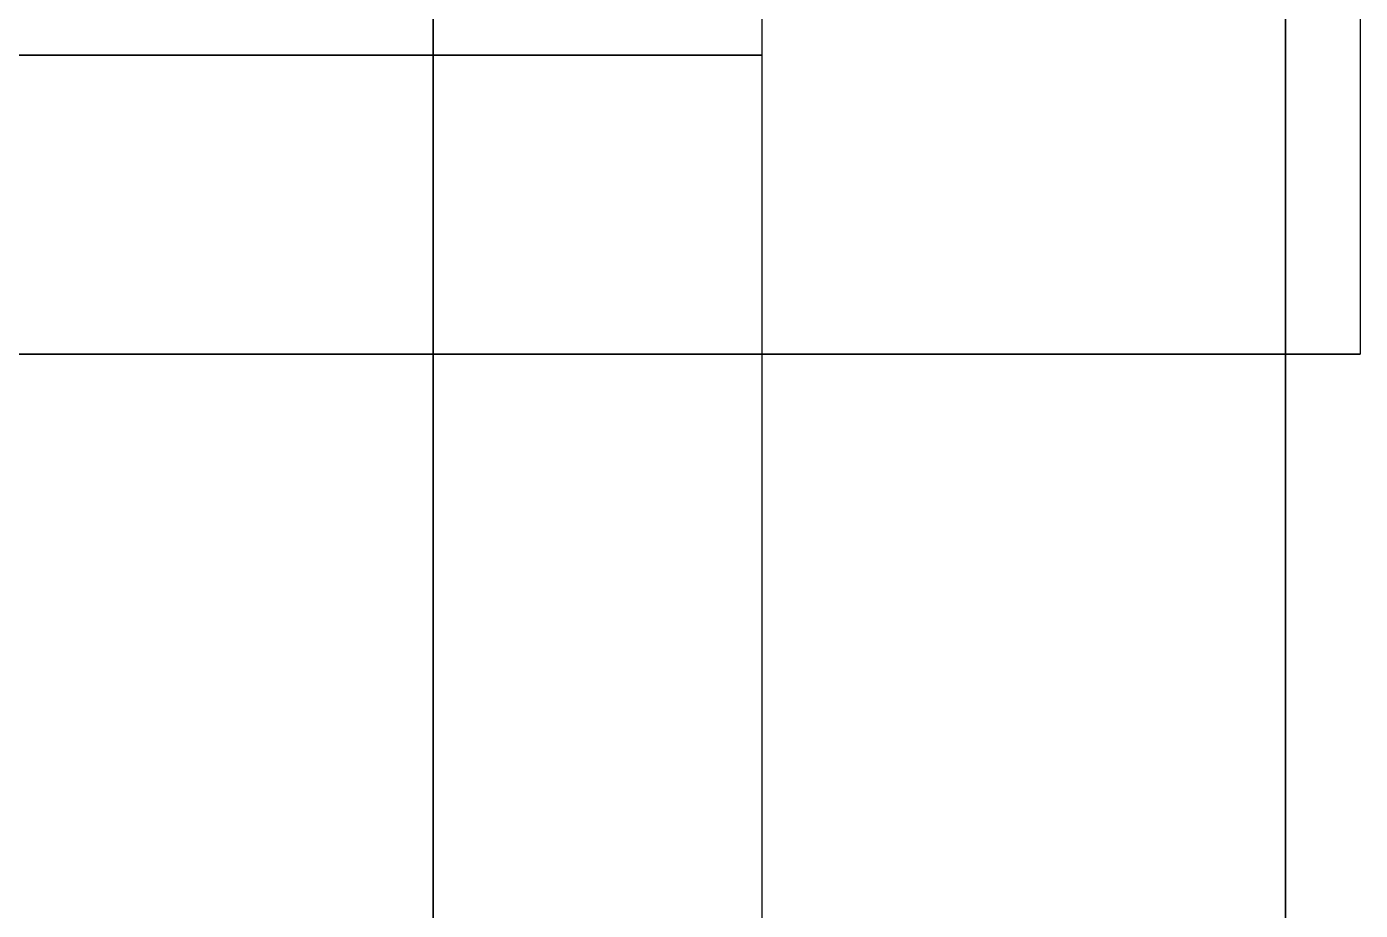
# Model space of a CAD drawing. Header units: centimetres. Extents: x -6.4 to 7.1, y 0 to 33.6.
# Drawn here: x 6.043 to 6.935, y 32.273 to 32.864 of the extents above; entities that cross this region are included whole.
import ezdxf

# ---------------------------------------------------------------- set-up
doc = ezdxf.new("R2010")
doc.units = ezdxf.units.CM
doc.header["$MEASUREMENT"] = 0
for name, color, linetype in [('3. Side rod v3_Sketch1', 7, 'Continuous'), ('3. Side rod v3_Sketch2', 7, 'Continuous'), ('3. Side rod v3_Sketch5', 7, 'Continuous'), ('3. Side rod v3_Sketch6', 7, 'Continuous'), ('3. Side rod v3_Sketch8', 7, 'Continuous'), ('3. Side rod v3_Sketch9', 7, 'Continuous'), ('4. Back Panel v6_Sketch1', 7, 'Continuous'), ('4. Back Panel v6_Sketch11', 7, 'Continuous'), ('4. Back Panel v6_Sketch12', 7, 'Continuous'), ('4. Back Panel v6_Sketch13', 7, 'Continuous'), ('4. Back Panel v6_Sketch14', 7, 'Continuous'), ('4. Back Panel v6_Sketch15', 7, 'Continuous'), ('4. Back Panel v6_Sketch17', 7, 'Continuous'), ('4. Back Panel v6_Sketch19', 7, 'Continuous'), ('4. Back Panel v6_Sketch2', 7, 'Continuous'), ('4. Back Panel v6_Sketch20', 7, 'Continuous'), ('4. Back Panel v6_Sketch23', 7, 'Continuous'), ('4. Back Panel v6_Sketch24', 7, 'Continuous'), ('4. Back Panel v6_Sketch25', 7, 'Continuous'), ('4. Back Panel v6_Sketch26', 7, 'Continuous'), ('4. Back Panel v6_Sketch29', 7, 'Continuous'), ('4. Back Panel v6_Sketch3', 7, 'Continuous'), ('4. Back Panel v6_Sketch6', 7, 'Continuous'), ('4. Back Panel v6_Sketch7', 7, 'Continuous'), ('4. Back Panel v6_Sketch8', 7, 'Continuous'), ('4. Back Panel v6_Sketch9', 7, 'Continuous')]:
    doc.layers.add(name, color=color, linetype=linetype)

# ---------------------------------------------------------------- blocks, each defined once
blk = doc.blocks.new('4.BackPanelv6')
at = {"layer": '4. Back Panel v6_Sketch1'}
for p, q in [((6.55, 0, -10.8), (-6.55, 0, 10.8)), ((-6.55, 0, -10.8), (6.55, 0, 10.8)), ((6.55, 0, 10.8), (-6.55, 0, 10.8)), ((-6.55, 0, -10.8), (6.55, 0, -10.8)), ((6.55, 0, -10.8), (6.55, 0, 10.8))]:
    blk.add_line(p, q, dxfattribs=at)
at = {"layer": '4. Back Panel v6_Sketch11'}
for p, q in [((4.46, 0.2, 4.72), (5.93, 0.2, 4.72)), ((5.93, 0.2, -7.56), (4.46, 0.2, -7.56)), ((5.20812, 0.2, -10.16892), (5.94387, 0.2, -9.45898)), ((6, 0.2, -9.3595), (6, 0.2, -7.64284)), ((6, 0.2, 4.72), (6, 0.2, 6.35)), ((6, 0.2, 6.35), (6.15, 0.2, 6.5)), ((6.02287, 0.2, 4.69713), (6, 0.2, 4.72)), ((6.005, 0.2, -7.5984), (6.005, 0.2, -7.56)), ((6.005, 0.2, -7.56), (6.01796, 0.2, -7.56)), ((6.15, 0.2, 6.5), (6.15, 0.2, 7.0275))]:
    blk.add_line(p, q, dxfattribs=at)
at = {"layer": '4. Back Panel v6_Sketch11', "extrusion": (0, -1, 0)}
for centre, radius, start, end in [((5.8125, 7.0275, -0.2), 0.3375, 180, 0), ((5.93, -7.36, -0.2), 0.2, 270, 301.50857), ((5.93, 4.52, -0.2), 0.2, 62.33208, 90), ((5.805, -9.31506, -0.2), 0.2, 313.97697, 347.16143), ((6.2, -7.64284, -0.2), 0.2, 167.16143, 180), ((6.2, -7.64284, -0.2), 0.2, 145.82991, 155.5302)]:
    blk.add_arc(centre, radius, start, end, dxfattribs=at)
at = {"layer": '4. Back Panel v6_Sketch12'}
for p, q in [((-6.55, 0, -10.8), (6.55, 0, -10.8)), ((6.55, 0, 10.8), (-6.55, 0, 10.8)), ((5.94387, 0, -9.45898), (5.20812, 0, -10.16892)), ((6, 0, 4.72), (6.02287, 0, 4.69713)), ((6, 0, 6.35), (6, 0, 4.72)), ((6.15, 0, 6.5), (6, 0, 6.35)), ((6, 0, -7.64284), (6, 0, -9.3595)), ((6.01796, 0, -7.56), (6.005, 0, -7.56)), ((6.005, 0, -7.56), (6.005, 0, -7.5984)), ((6.13, 0, 4.52), (6.13, 0, -7.36)), ((6.15, 0, 7.6625), (6.15, 0, 6.5)), ((6.55, 0, -10.8), (6.55, 0, 10.8))]:
    blk.add_line(p, q, dxfattribs=at)
at = {"layer": '4. Back Panel v6_Sketch12', "extrusion": (0, -1, 0)}
for centre, radius, start, end in [((5.8125, 7.6625), 0.3375, 0, 180), ((6.036, 10.507), 0.12645, 40.73783, 139.26217), ((5.805, -9.31506), 0.2, 313.97697, 347.16143), ((6.036, 10.507), 0.1543, 255.03244, 284.96756), ((6.2, -7.64284), 0.2, 167.16143, 180), ((6.2, -7.64284), 0.2, 145.82991, 155.5302), ((5.93, 4.52), 0.2, 0, 62.33208), ((5.93, -7.36), 0.2, 301.50857, 360)]:
    blk.add_arc(centre, radius, start, end, dxfattribs=at)
at = {"layer": '4. Back Panel v6_Sketch12'}
for points, knots in [([(5.99615, 0, 10.35794), (5.97766, 0, 10.36469), (5.96065, 0, 10.37493), (5.93211, 0, 10.40099), (5.92068, 0, 10.41635), (5.90476, 0, 10.45004), (5.90019, 0, 10.46792), (5.89833, 0, 10.50374), (5.9008, 0, 10.52132), (5.9101, 0, 10.54782), (5.91475, 0, 10.55728), (5.9261, 0, 10.57465), (5.9327, 0, 10.58253), (5.94019, 0, 10.58952)], [0, 0, 0, 0, 0.0590387, 0.0590387, 0.1160334, 0.1160334, 0.1709834, 0.1709834, 0.2238878, 0.2238878, 0.2555052, 0.2555052, 0.2863474, 0.2863474, 0.2863474, 0.2863474]), ([(6.13181, 0, 10.58952), (6.14402, 0, 10.57812), (6.15384, 0, 10.5644), (6.16807, 0, 10.5334), (6.17211, 0, 10.5163), (6.17357, 0, 10.48082), (6.17071, 0, 10.46277), (6.15812, 0, 10.42809), (6.14826, 0, 10.41188), (6.12756, 0, 10.38908), (6.11844, 0, 10.38123), (6.09832, 0, 10.36771), (6.08736, 0, 10.36214), (6.07585, 0, 10.35794)], [0, 0, 0, 0, 0.050111, 0.050111, 0.1022615, 0.1022615, 0.1564505, 0.1564505, 0.2126771, 0.2126771, 0.2485205, 0.2485205, 0.2851428, 0.2851428, 0.2851428, 0.2851428])]:
    blk.add_open_spline(points, degree=3, knots=knots, dxfattribs=at)
at = {"layer": '4. Back Panel v6_Sketch13'}
for p, q in [((5.93, 0.2, -7.56), (4.46, 0.2, -7.56)), ((4.46, 0.2, 4.72), (5.93, 0.2, 4.72)), ((5.20812, 0.2, -10.16892), (5.94387, 0.2, -9.45898)), ((6, 0.2, -9.3595), (6, 0.2, -7.64284)), ((6.02287, 0.2, 4.69713), (6, 0.2, 4.72)), ((6, 0.2, 6.35), (6.15, 0.2, 6.5)), ((6, 0.2, 4.72), (6, 0.2, 6.35)), ((6.005, 0.2, -7.56), (6.01796, 0.2, -7.56)), ((6.005, 0.2, -7.5984), (6.005, 0.2, -7.56)), ((6.15, 0.2, 6.5), (6.15, 0.2, 7.0275))]:
    blk.add_line(p, q, dxfattribs=at)
at = {"layer": '4. Back Panel v6_Sketch13', "extrusion": (0, -1, 0)}
for centre, radius, start, end in [((5.8125, 7.0275, -0.2), 0.3375, 180, 0), ((5.93, -7.36, -0.2), 0.2, 270, 301.50857), ((5.93, 4.52, -0.2), 0.2, 62.33208, 90), ((5.805, -9.31506, -0.2), 0.2, 313.97697, 347.16143), ((6.2, -7.64284, -0.2), 0.2, 167.16143, 180), ((6.2, -7.64284, -0.2), 0.2, 145.82991, 155.5302)]:
    blk.add_arc(centre, radius, start, end, dxfattribs=at)
at = {"layer": '4. Back Panel v6_Sketch14'}
for p, q in [((6.55, 0, 10.8), (-6.55, 0, 10.8)), ((-6.55, 0, -10.8), (6.55, 0, -10.8)), ((5.94387, 0, -9.45898), (5.20812, 0, -10.16892)), ((6, 0, 6.35), (6, 0, 4.72)), ((6.15, 0, 6.5), (6, 0, 6.35)), ((6, 0, 4.72), (6.02287, 0, 4.69713)), ((6, 0, -7.64284), (6, 0, -9.3595)), ((6.005, 0, -7.56), (6.005, 0, -7.5984)), ((6.01796, 0, -7.56), (6.005, 0, -7.56)), ((6.13, 0, 4.52), (6.13, 0, -7.36)), ((6.15, 0, 7.6625), (6.15, 0, 6.5)), ((6.55, 0, -10.8), (6.55, 0, 10.8))]:
    blk.add_line(p, q, dxfattribs=at)
at = {"layer": '4. Back Panel v6_Sketch14', "extrusion": (0, -1, 0)}
for centre, radius, start, end in [((5.8125, 7.6625), 0.3375, 0, 180), ((6.036, 10.507), 0.12645, 40.73783, 139.26217), ((5.805, -9.31506), 0.2, 313.97697, 347.16143), ((6.036, 10.507), 0.1543, 255.03244, 284.96756), ((6.2, -7.64284), 0.2, 167.16143, 180), ((6.2, -7.64284), 0.2, 145.82991, 155.5302), ((5.93, 4.52), 0.2, 0, 62.33208), ((5.93, -7.36), 0.2, 301.50857, 360)]:
    blk.add_arc(centre, radius, start, end, dxfattribs=at)
at = {"layer": '4. Back Panel v6_Sketch14'}
for points, knots in [([(5.99615, 0, 10.35794), (5.97766, 0, 10.36469), (5.96065, 0, 10.37493), (5.93211, 0, 10.40099), (5.92068, 0, 10.41635), (5.90476, 0, 10.45004), (5.90019, 0, 10.46792), (5.89833, 0, 10.50374), (5.9008, 0, 10.52132), (5.9101, 0, 10.54782), (5.91475, 0, 10.55728), (5.9261, 0, 10.57465), (5.9327, 0, 10.58253), (5.94019, 0, 10.58952)], [0, 0, 0, 0, 0.0590387, 0.0590387, 0.1160334, 0.1160334, 0.1709834, 0.1709834, 0.2238878, 0.2238878, 0.2555052, 0.2555052, 0.2863474, 0.2863474, 0.2863474, 0.2863474]), ([(6.13181, 0, 10.58952), (6.14402, 0, 10.57812), (6.15384, 0, 10.5644), (6.16807, 0, 10.5334), (6.17211, 0, 10.5163), (6.17357, 0, 10.48082), (6.17071, 0, 10.46277), (6.15812, 0, 10.42809), (6.14826, 0, 10.41188), (6.12756, 0, 10.38908), (6.11844, 0, 10.38123), (6.09832, 0, 10.36771), (6.08736, 0, 10.36214), (6.07585, 0, 10.35794)], [0, 0, 0, 0, 0.050111, 0.050111, 0.1022615, 0.1022615, 0.1564505, 0.1564505, 0.2126771, 0.2126771, 0.2485205, 0.2485205, 0.2851428, 0.2851428, 0.2851428, 0.2851428])]:
    blk.add_open_spline(points, degree=3, knots=knots, dxfattribs=at)
at = {"layer": '4. Back Panel v6_Sketch15'}
for p, q in [((5.93, 0.2, -7.56), (4.46, 0.2, -7.56)), ((4.46, 0.2, 4.72), (5.93, 0.2, 4.72)), ((5.20812, 0.2, -10.16892), (5.94387, 0.2, -9.45898)), ((6, 0.2, -9.3595), (6, 0.2, -7.64284)), ((6, 0.2, 6.35), (6.15, 0.2, 6.5)), ((6, 0.2, 4.72), (6, 0.2, 6.35)), ((6.02287, 0.2, 4.69713), (6, 0.2, 4.72)), ((6.005, 0.2, -7.56), (6.01796, 0.2, -7.56)), ((6.005, 0.2, -7.5984), (6.005, 0.2, -7.56)), ((6.15, 0.2, 6.5), (6.15, 0.2, 7.0275))]:
    blk.add_line(p, q, dxfattribs=at)
at = {"layer": '4. Back Panel v6_Sketch15', "extrusion": (0, -1, 0)}
for centre, radius, start, end in [((5.8125, 7.0275, -0.2), 0.3375, 180, 0), ((5.93, -7.36, -0.2), 0.2, 270, 301.50857), ((5.93, 4.52, -0.2), 0.2, 62.33208, 90), ((5.805, -9.31506, -0.2), 0.2, 313.97697, 347.16143), ((6.2, -7.64284, -0.2), 0.2, 167.16143, 180), ((6.2, -7.64284, -0.2), 0.2, 145.82991, 155.5302)]:
    blk.add_arc(centre, radius, start, end, dxfattribs=at)
at = {"layer": '4. Back Panel v6_Sketch17'}
for p, q in [((5.93, 0.2, -7.56), (4.46, 0.2, -7.56)), ((4.46, 0.2, 4.72), (5.93, 0.2, 4.72)), ((5.20812, 0.2, -10.16892), (5.94387, 0.2, -9.45898)), ((6, 0.2, -9.3595), (6, 0.2, -7.64284)), ((6, 0.2, 4.72), (6, 0.2, 6.35)), ((6, 0.2, 6.35), (6.15, 0.2, 6.5)), ((6.02287, 0.2, 4.69713), (6, 0.2, 4.72)), ((6.005, 0.2, -7.5984), (6.005, 0.2, -7.56)), ((6.005, 0.2, -7.56), (6.01796, 0.2, -7.56)), ((6.15, 0.2, 6.5), (6.15, 0.2, 7.0275))]:
    blk.add_line(p, q, dxfattribs=at)
at = {"layer": '4. Back Panel v6_Sketch17', "extrusion": (0, -1, 0)}
for centre, radius, start, end in [((5.8125, 7.0275, -0.2), 0.3375, 180, 0), ((5.93, -7.36, -0.2), 0.2, 270, 301.50857), ((5.93, 4.52, -0.2), 0.2, 62.33208, 90), ((5.805, -9.31506, -0.2), 0.2, 313.97697, 347.16143), ((6.2, -7.64284, -0.2), 0.2, 167.16143, 180), ((6.2, -7.64284, -0.2), 0.2, 145.82991, 155.5302)]:
    blk.add_arc(centre, radius, start, end, dxfattribs=at)
at = {"layer": '4. Back Panel v6_Sketch19'}
for p, q in [((5.93, 0.2, -7.56), (4.46, 0.2, -7.56)), ((4.46, 0.2, 4.72), (5.93, 0.2, 4.72)), ((5.20812, 0.2, -10.16892), (5.94387, 0.2, -9.45898)), ((6.02287, 0.2, 4.69713), (6, 0.2, 4.72)), ((6, 0.2, 6.35), (6.15, 0.2, 6.5)), ((6, 0.2, -9.3595), (6, 0.2, -7.64284)), ((6, 0.2, 4.72), (6, 0.2, 6.35)), ((6.005, 0.2, -7.5984), (6.005, 0.2, -7.56)), ((6.005, 0.2, -7.56), (6.01796, 0.2, -7.56)), ((6.15, 0.2, 6.5), (6.15, 0.2, 7.0275))]:
    blk.add_line(p, q, dxfattribs=at)
at = {"layer": '4. Back Panel v6_Sketch19', "extrusion": (0, -1, 0)}
for centre, radius, start, end in [((5.8125, 7.0275, -0.2), 0.3375, 180, 0), ((5.93, -7.36, -0.2), 0.2, 270, 301.50857), ((5.93, 4.52, -0.2), 0.2, 62.33208, 90), ((5.805, -9.31506, -0.2), 0.2, 313.97697, 347.16143), ((6.2, -7.64284, -0.2), 0.2, 167.16143, 180), ((6.2, -7.64284, -0.2), 0.2, 145.82991, 155.5302)]:
    blk.add_arc(centre, radius, start, end, dxfattribs=at)
at = {"layer": '4. Back Panel v6_Sketch2'}
for p, q in [((-6.55, 0, -10.8), (6.55, 0, -10.8)), ((-6.55, 0, 10.8), (6.55, 0, 10.8)), ((6.55, 0, 10.8), (-6.55, 0, 10.8)), ((-6.55, 0, -10.8), (6.55, 0, -10.8)), ((6.55, 0, 6.52), (-4.98, 0, 6.52)), ((6.55, 0, -9.36), (-4.98, 0, -9.36)), ((6.55, 0, 10.8), (4.26, 0, 10.8)), ((6.55, 0, -10.8), (4.26, 0, -10.8)), ((4.46, 0, -7.56), (5.93, 0, -7.56)), ((4.46, 0, 4.72), (5.93, 0, 4.72)), ((6.13, 0, 10.8), (6.55, 0, 10.8)), ((6.13, 0, -7.36), (6.13, 0, 4.52)), ((6.55, 0, -10.8), (6.13, 0, -10.8)), ((6.55, 0, -7.56), (6.55, 0, -10.8)), ((6.55, 0, 4.72), (6.55, 0, 10.8)), ((6.55, 0, 10.8), (6.55, 0, -10.8)), ((6.55, 0, -10.8), (6.55, 0, 10.8)), ((6.55, 0, -10.8), (6.55, 0, -9.36)), ((6.55, 0, 10.8), (6.55, 0, 6.52))]:
    blk.add_line(p, q, dxfattribs=at)
at = {"layer": '4. Back Panel v6_Sketch2', "extrusion": (0, -1, 0)}
for centre, start, end in [((5.93, -7.36), 270, 360), ((5.93, 4.52), 0, 90)]:
    blk.add_arc(centre, 0.2, start, end, dxfattribs=at)
at = {"layer": '4. Back Panel v6_Sketch20'}
for p, q in [((0.5148, 0.2, 6.867), (6.15, 0.2, 6.867)), ((5.93, 0.2, -7.56), (4.46, 0.2, -7.56)), ((4.46, 0.2, 4.72), (5.93, 0.2, 4.72)), ((6.15, 0.2, 6.867), (4.814, 0.2, 6.867)), ((5.20812, 0.2, -10.16892), (5.94387, 0.2, -9.45898)), ((6, 0.2, -9.3595), (6, 0.2, -7.64284)), ((6, 0.2, 4.72), (6, 0.2, 6.35)), ((6.02287, 0.2, 4.69713), (6, 0.2, 4.72)), ((6, 0.2, 6.35), (6.15, 0.2, 6.5)), ((6.005, 0.2, -7.5984), (6.005, 0.2, -7.56)), ((6.005, 0.2, -7.56), (6.01796, 0.2, -7.56)), ((6.15, 0.2, 6.5), (6.15, 0.2, 7.0275))]:
    blk.add_line(p, q, dxfattribs=at)
at = {"layer": '4. Back Panel v6_Sketch20', "extrusion": (0, -1, 0)}
for centre, radius, start, end in [((5.8125, 7.0275, -0.2), 0.3375, 180, 0), ((5.93, -7.36, -0.2), 0.2, 270, 301.50857), ((5.93, 4.52, -0.2), 0.2, 62.33208, 90), ((5.805, -9.31506, -0.2), 0.2, 313.97697, 347.16143), ((6.2, -7.64284, -0.2), 0.2, 167.16143, 180), ((6.2, -7.64284, -0.2), 0.2, 145.82991, 155.5302)]:
    blk.add_arc(centre, radius, start, end, dxfattribs=at)
at = {"layer": '4. Back Panel v6_Sketch23'}
for p, q in [((4.46, 0.2, 4.72), (5.93, 0.2, 4.72)), ((5.93, 0.2, -7.56), (4.46, 0.2, -7.56)), ((5.20812, 0.2, -10.16892), (5.94387, 0.2, -9.45898)), ((6, 0.2, 6.35), (6.15, 0.2, 6.5)), ((6.02287, 0.2, 4.69713), (6, 0.2, 4.72)), ((6, 0.2, 4.72), (6, 0.2, 6.35)), ((6, 0.2, -9.3595), (6, 0.2, -7.64284)), ((6.005, 0.2, -7.56), (6.01796, 0.2, -7.56)), ((6.005, 0.2, -7.5984), (6.005, 0.2, -7.56)), ((6.15, 0.2, 6.5), (6.15, 0.2, 7.0275))]:
    blk.add_line(p, q, dxfattribs=at)
at = {"layer": '4. Back Panel v6_Sketch23', "extrusion": (0, -1, 0)}
for centre, radius, start, end in [((5.8125, 7.0275, -0.2), 0.3375, 180, 0), ((5.93, 4.52, -0.2), 0.2, 62.33208, 90), ((5.93, -7.36, -0.2), 0.2, 270, 301.50857), ((5.805, -9.31506, -0.2), 0.2, 313.97697, 347.16143), ((6.2, -7.64284, -0.2), 0.2, 167.16143, 180), ((6.2, -7.64284, -0.2), 0.2, 145.82991, 155.5302)]:
    blk.add_arc(centre, radius, start, end, dxfattribs=at)
at = {"layer": '4. Back Panel v6_Sketch24'}
for p, q in [((5.93, 0.2, -7.56), (4.46, 0.2, -7.56)), ((4.46, 0.2, 4.72), (5.93, 0.2, 4.72)), ((5.20812, 0.2, -10.16892), (5.94387, 0.2, -9.45898)), ((6, 0.2, -9.3595), (6, 0.2, -7.64284)), ((6, 0.2, 6.35), (6.15, 0.2, 6.5)), ((6, 0.2, 4.72), (6, 0.2, 6.35)), ((6.02287, 0.2, 4.69713), (6, 0.2, 4.72)), ((6.005, 0.2, -7.5984), (6.005, 0.2, -7.56)), ((6.005, 0.2, -7.56), (6.01796, 0.2, -7.56)), ((6.15, 0.2, 6.5), (6.15, 0.2, 7.0275))]:
    blk.add_line(p, q, dxfattribs=at)
at = {"layer": '4. Back Panel v6_Sketch24', "extrusion": (0, -1, 0)}
for centre, radius, start, end in [((5.8125, 7.0275, -0.2), 0.3375, 180, 0), ((5.93, -7.36, -0.2), 0.2, 270, 301.50857), ((5.93, 4.52, -0.2), 0.2, 62.33208, 90), ((5.805, -9.31506, -0.2), 0.2, 313.97697, 347.16143), ((6.2, -7.64284, -0.2), 0.2, 167.16143, 180), ((6.2, -7.64284, -0.2), 0.2, 145.82991, 155.5302)]:
    blk.add_arc(centre, radius, start, end, dxfattribs=at)
at = {"layer": '4. Back Panel v6_Sketch25'}
for p, q in [((5.93, 0.2, -7.56), (4.46, 0.2, -7.56)), ((4.46, 0.2, 4.72), (5.93, 0.2, 4.72)), ((5.20812, 0.2, -10.16892), (5.94387, 0.2, -9.45898)), ((6, 0.2, -9.3595), (6, 0.2, -7.64284)), ((6.02287, 0.2, 4.69713), (6, 0.2, 4.72)), ((6, 0.2, 6.35), (6.15, 0.2, 6.5)), ((6, 0.2, 4.72), (6, 0.2, 6.35)), ((6.005, 0.2, -7.56), (6.01796, 0.2, -7.56)), ((6.005, 0.2, -7.5984), (6.005, 0.2, -7.56)), ((6.15, 0.2, 6.5), (6.15, 0.2, 7.0275))]:
    blk.add_line(p, q, dxfattribs=at)
at = {"layer": '4. Back Panel v6_Sketch25', "extrusion": (0, -1, 0)}
for centre, radius, start, end in [((5.8125, 7.0275, -0.2), 0.3375, 180, 0), ((5.93, -7.36, -0.2), 0.2, 270, 301.50857), ((5.93, 4.52, -0.2), 0.2, 62.33208, 90), ((5.805, -9.31506, -0.2), 0.2, 313.97697, 347.16143), ((6.2, -7.64284, -0.2), 0.2, 167.16143, 180), ((6.2, -7.64284, -0.2), 0.2, 145.82991, 155.5302)]:
    blk.add_arc(centre, radius, start, end, dxfattribs=at)
at = {"layer": '4. Back Panel v6_Sketch26'}
for p, q in [((5.93, 0.2, -7.56), (4.46, 0.2, -7.56)), ((4.46, 0.2, 4.72), (5.93, 0.2, 4.72)), ((5.20812, 0.2, -10.16892), (5.94387, 0.2, -9.45898)), ((6.02287, 0.2, 4.69713), (6, 0.2, 4.72)), ((6, 0.2, 4.72), (6, 0.2, 6.35)), ((6, 0.2, 6.35), (6.15, 0.2, 6.5)), ((6, 0.2, -9.3595), (6, 0.2, -7.64284)), ((6.005, 0.2, -7.5984), (6.005, 0.2, -7.56)), ((6.005, 0.2, -7.56), (6.01796, 0.2, -7.56)), ((6.15, 0.2, 6.5), (6.15, 0.2, 7.0275))]:
    blk.add_line(p, q, dxfattribs=at)
at = {"layer": '4. Back Panel v6_Sketch26', "extrusion": (0, -1, 0)}
for centre, radius, start, end in [((5.8125, 7.0275, -0.2), 0.3375, 180, 0), ((5.93, -7.36, -0.2), 0.2, 270, 301.50857), ((5.93, 4.52, -0.2), 0.2, 62.33208, 90), ((5.805, -9.31506, -0.2), 0.2, 313.97697, 347.16143), ((6.2, -7.64284, -0.2), 0.2, 167.16143, 180), ((6.2, -7.64284, -0.2), 0.2, 145.82991, 155.5302)]:
    blk.add_arc(centre, radius, start, end, dxfattribs=at)
at = {"layer": '4. Back Panel v6_Sketch29'}
for p, q in [((6.55, 0.8, -10.8), (6.55, 0, -10.8)), ((6.55, 0.8, -10.8), (6.55, 0, -10.8)), ((6.55, 0, -10.8), (-6.55, 0, -10.8)), ((6.55, 0, -10.8), (5.05, 0, -10.8))]:
    blk.add_line(p, q, dxfattribs=at)
at = {"layer": '4. Back Panel v6_Sketch3'}
for p, q in [((6.55, 0, 10.8), (-6.55, 0, 10.8)), ((-6.55, 0, 6.52), (6.55, 0, 6.52)), ((-6.55, 0, 10.8), (6.55, 0, 10.8)), ((-6.55, 0, -10.8), (6.55, 0, -10.8)), ((6.55, 0, 10.8), (3, 0, 10.8)), ((3, 0, 6.52), (6.55, 0, 6.52)), ((4.46, 0, 4.72), (5.93, 0, 4.72)), ((5.93, 0, -7.56), (4.46, 0, -7.56)), ((6.13, 0, 4.52), (6.13, 0, -7.36)), ((6.55, 0, 6.52), (6.55, 0, 10.8)), ((6.55, 0, 6.52), (6.55, 0, 7.7)), ((6.55, 0, -10.8), (6.55, 0, 10.8)), ((6.55, 0, 10.8), (6.55, 0, 10.35))]:
    blk.add_line(p, q, dxfattribs=at)
at = {"layer": '4. Back Panel v6_Sketch3', "extrusion": (0, -1, 0)}
for centre, start, end in [((5.93, 4.52), 0, 90), ((5.93, -7.36), 270, 360)]:
    blk.add_arc(centre, 0.2, start, end, dxfattribs=at)
at = {"layer": '4. Back Panel v6_Sketch6'}
for p, q in [((6.55, 0, 10.8), (-6.55, 0, 10.8)), ((-6.55, 0, -10.8), (6.55, 0, -10.8)), ((5.93, 0, -7.56), (4.46, 0, -7.56)), ((4.46, 0, 4.72), (5.93, 0, 4.72)), ((6.55, 0, 10.8), (5.382, 0, 10.8)), ((5.382, 0, 9.777), (6.55, 0, 9.777)), ((6.13, 0, 4.52), (6.13, 0, -7.36)), ((6.55, 0, -10.8), (6.55, 0, 10.8)), ((6.55, 0, 9.777), (6.55, 0, 10.8))]:
    blk.add_line(p, q, dxfattribs=at)
at = {"layer": '4. Back Panel v6_Sketch6', "extrusion": (0, -1, 0)}
for centre, start, end in [((5.93, -7.36), 270, 360), ((5.93, 4.52), 0, 90)]:
    blk.add_arc(centre, 0.2, start, end, dxfattribs=at)
at = {"layer": '4. Back Panel v6_Sketch7'}
for p, q in [((6.55, 0, 10.8), (-6.55, 0, 10.8)), ((-6.55, 0, -10.8), (6.55, 0, -10.8)), ((4.46, 0, 4.72), (5.93, 0, 4.72)), ((5.93, 0, -7.56), (4.46, 0, -7.56)), ((6.186, 0, 10.657), (6.036, 0, 10.657)), ((6.036, 0, 10.507), (6.186, 0, 10.507)), ((6.036, 0, 10.657), (6.036, 0, 10.507)), ((6.13, 0, 4.52), (6.13, 0, -7.36)), ((6.55, 0, 10.8), (6.186, 0, 10.8)), ((6.186, 0, 10.8), (6.186, 0, 10.657)), ((6.186, 0, 10.657), (6.55, 0, 10.657)), ((6.186, 0, 10.507), (6.186, 0, 10.657)), ((6.55, 0, 10.657), (6.55, 0, 10.8)), ((6.55, 0, -10.8), (6.55, 0, 10.8))]:
    blk.add_line(p, q, dxfattribs=at)
at = {"layer": '4. Back Panel v6_Sketch7', "extrusion": (0, -1, 0)}
blk.add_circle((6.036, 10.507), 0.15, dxfattribs=at)
for centre, start, end in [((5.93, 4.52), 0, 90), ((5.93, -7.36), 270, 360)]:
    blk.add_arc(centre, 0.2, start, end, dxfattribs=at)
at = {"layer": '4. Back Panel v6_Sketch8'}
for p, q in [((6.55, 0, 10.8), (-6.55, 0, 10.8)), ((-6.55, 0, -10.8), (6.55, 0, -10.8)), ((-6.55, 0, 10.8), (6.55, 0, 10.8)), ((6.55, 0, 8), (-6.55, 0, 8)), ((-6.55, 0, -10.8), (6.55, 0, -10.8)), ((4.46, 0, 4.72), (5.93, 0, 4.72)), ((5.93, 0, -7.56), (4.46, 0, -7.56)), ((6.55, 0, -10.225), (5.15, 0, -10.225)), ((5.94387, 0, -9.45898), (5.20812, 0, -10.16892)), ((6, 0, -10.8), (6, 0, -7.64284)), ((6.15, 0, 6.5), (6, 0, 6.35)), ((6.15, 0, 4.57), (6, 0, 4.72)), ((6, 0, 6.35), (6, 0, 4.72)), ((6.005, 0, -7.56), (6.55, 0, -7.56)), ((6.55, 0, -10.8), (6.005, 0, -10.8)), ((6.005, 0, -9.31506), (6.005, 0, -7.56)), ((6.005, 0, -10.8), (6.005, 0, -9.4)), ((6.15, 0, -7.41), (6.05858, 0, -7.50142)), ((6.13, 0, 4.52), (6.13, 0, -7.36)), ((6.15, 0, 10.8), (6.15, 0, 6.5)), ((6.15, 0, 7.0275), (6.15, 0, 7.6625)), ((6.15, 0, -10.8), (6.15, 0, 6.5)), ((6.55, 0, -7.56), (6.55, 0, -10.8)), ((6.55, 0, -10.8), (6.55, 0, 10.8)), ((6.55, 0, 10.8), (6.55, 0, 8)), ((6.55, 0, -10.8), (6.55, 0, -10.225))]:
    blk.add_line(p, q, dxfattribs=at)
at = {"layer": '4. Back Panel v6_Sketch8', "extrusion": (0, -1, 0)}
for centre, radius, start, end in [((5.8125, 7.0275), 0.3375, 180, 303.74899), ((5.8125, 7.6625), 0.3375, 56.25101, 180), ((5.93, 4.52), 0.2, 0, 90), ((5.93, -7.36), 0.2, 270, 360), ((6.036, 10.507), 0.12645, 40.73783, 139.26217), ((5.805, -9.31506), 0.2, 313.97697, 360), ((6.036, 10.507), 0.1543, 255.03244, 284.96756), ((5.8125, 7.6625), 0.3375, 0, 56.25101), ((6.2, -7.64284), 0.2, 135, 180), ((5.8125, 7.0275), 0.3375, 303.74899, 0)]:
    blk.add_arc(centre, radius, start, end, dxfattribs=at)
at = {"layer": '4. Back Panel v6_Sketch8'}
for points, knots in [([(5.99615, 0, 10.35794), (5.97766, 0, 10.36469), (5.96065, 0, 10.37493), (5.93211, 0, 10.40099), (5.92068, 0, 10.41635), (5.90476, 0, 10.45004), (5.90019, 0, 10.46792), (5.89833, 0, 10.50374), (5.9008, 0, 10.52132), (5.9101, 0, 10.54782), (5.91475, 0, 10.55728), (5.9261, 0, 10.57465), (5.9327, 0, 10.58253), (5.94019, 0, 10.58952)], [0, 0, 0, 0, 0.0590387, 0.0590387, 0.1160334, 0.1160334, 0.1709834, 0.1709834, 0.2238878, 0.2238878, 0.2555052, 0.2555052, 0.2863474, 0.2863474, 0.2863474, 0.2863474]), ([(6.13181, 0, 10.58952), (6.14402, 0, 10.57812), (6.15384, 0, 10.5644), (6.16807, 0, 10.5334), (6.17211, 0, 10.5163), (6.17357, 0, 10.48082), (6.17071, 0, 10.46277), (6.15812, 0, 10.42809), (6.14826, 0, 10.41188), (6.12756, 0, 10.38908), (6.11844, 0, 10.38123), (6.09832, 0, 10.36771), (6.08736, 0, 10.36214), (6.07585, 0, 10.35794)], [0, 0, 0, 0, 0.050111, 0.050111, 0.1022615, 0.1022615, 0.1564505, 0.1564505, 0.2126771, 0.2126771, 0.2485205, 0.2485205, 0.2851428, 0.2851428, 0.2851428, 0.2851428])]:
    blk.add_open_spline(points, degree=3, knots=knots, dxfattribs=at)
at = {"layer": '4. Back Panel v6_Sketch9'}
for p, q in [((5.93, 0.2, -7.56), (4.46, 0.2, -7.56)), ((4.46, 0.2, 4.72), (5.93, 0.2, 4.72)), ((5.20812, 0.2, -10.16892), (5.94387, 0.2, -9.45898)), ((6, 0.2, -9.3595), (6, 0.2, -7.64284)), ((6.02287, 0.2, 4.69713), (6, 0.2, 4.72)), ((6, 0.2, 4.72), (6, 0.2, 6.35)), ((6, 0.2, 6.35), (6.15, 0.2, 6.5)), ((6.005, 0.2, -7.5984), (6.005, 0.2, -7.56)), ((6.005, 0.2, -7.56), (6.01796, 0.2, -7.56)), ((6.15, 0.2, 6.5), (6.15, 0.2, 7.6625))]:
    blk.add_line(p, q, dxfattribs=at)
at = {"layer": '4. Back Panel v6_Sketch9', "extrusion": (0, -1, 0)}
for centre, radius, start, end in [((5.8125, 7.6625, -0.2), 0.3375, 360, 180), ((5.93, -7.36, -0.2), 0.2, 270, 301.50857), ((5.93, 4.52, -0.2), 0.2, 62.33208, 90), ((5.805, -9.31506, -0.2), 0.2, 313.97697, 347.16143), ((6.2, -7.64284, -0.2), 0.2, 167.16143, 180), ((6.2, -7.64284, -0.2), 0.2, 145.82991, 155.5302)]:
    blk.add_arc(centre, radius, start, end, dxfattribs=at)
blk = doc.blocks.new('3.Siderodv3')
at = {"layer": '3. Side rod v3_Sketch1'}
for p, q in [((-16.375, 0, -0.5), (16.375, 0, -0.5)), ((16.375, 0, 0.5), (-16.375, 0, 0.5)), ((-16.375, 0, -0.5), (16.375, 0, 0.5)), ((16.375, 0, -0.5), (-16.375, 0, 0.5))]:
    blk.add_line(p, q, dxfattribs=at)
at = {"layer": '3. Side rod v3_Sketch2'}
for p, q in [((16.375, 0.57, -0.5), (-16.375, 0.57, -0.5)), ((-16.375, 0.57, 0.5), (16.375, 0.57, 0.5))]:
    blk.add_line(p, q, dxfattribs=at)
at = {"layer": '3. Side rod v3_Sketch5'}
for p, q in [((16.375, 0.57, 0.5), (-15.375, 0.57, 0.5)), ((-16.325, 0, 0.5), (16.375, 0, 0.5))]:
    blk.add_line(p, q, dxfattribs=at)
at = {"layer": '3. Side rod v3_Sketch6'}
for p, q in [((16.375, 0.57, 0.5), (-15.375, 0.57, 0.5)), ((1.725, 0.35, 0.5), (16.375, 0.35, 0.5)), ((0.5432, 0, 0.5), (16.375, 0, 0.5))]:
    blk.add_line(p, q, dxfattribs=at)
at = {"layer": '3. Side rod v3_Sketch8'}
for p, q in [((16.275, 0, 0.5), (0.5432, 0, 0.5)), ((0.5432, 0, -0.5), (16.275, 0, -0.5))]:
    blk.add_line(p, q, dxfattribs=at)
at = {"layer": '3. Side rod v3_Sketch9'}
for p, q in [((0.5432, 0, -0.5), (16.275, 0, -0.5)), ((16.275, 0, 0.5), (0.5432, 0, 0.5))]:
    blk.add_line(p, q, dxfattribs=at)

msp = doc.modelspace()

# ---------------------------------------------------------------- block references
at = {"rotation": 89.99999999999991}
msp.add_blockref('3.Siderodv3', (6.88479, 17.08, 6.07184), dxfattribs=at)
msp.add_blockref('4.BackPanelv6', (0.38479, 32.645, 0.43184))

doc.saveas('drawing.dxf')
